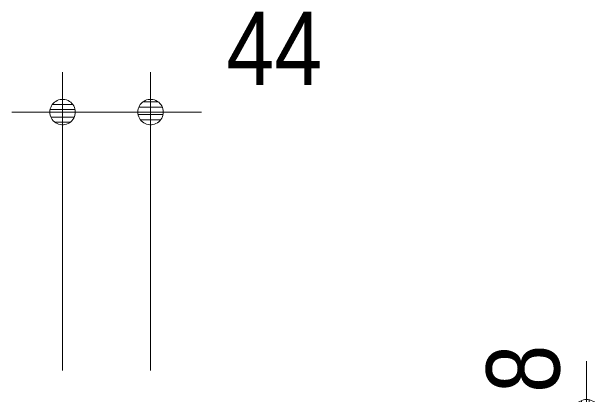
# Model space of a CAD drawing. Units: millimetres, scale not verified. Extents: x -6062 to 6062, y -3045 to 3045.
# Drawn here: x -1533.5 to -1239.7, y 359 to 550.1 of the extents above; entities that cross this region are included whole.
import ezdxf
from ezdxf.enums import TextEntityAlignment as Align

# ---------------------------------------------------------------- set-up
doc = ezdxf.new("R2010")
doc.units = ezdxf.units.MM
doc.header["$LTSCALE"] = 20
doc.layers.add('0-2_2寸法-2', color=7, linetype='Continuous', lineweight=9)
doc.layers.add('0-3_0', color=7, linetype='Continuous', lineweight=9)
doc.styles.add('ＭＳ Ｐゴシック', font='')
doc.styles.get('ＭＳ Ｐゴシック').set_extended_font_data('MS PGothic')

# ---------------------------------------------------------------- blocks, each defined once
blk = doc.blocks.new('_Dot')
at = {"layer": '0-3_0'}
for p, q in [((7.99, 6), (-7.99, 6)), ((-10, 0), (-20, 0)), ((9.78, 2), (-9.78, 2)), ((9.16, -3.98), (-9.16, -3.98)), ((6, -7.98), (-6, -7.98))]:
    blk.add_line(p, q, dxfattribs=at)
for points in [[(10, 0), (9.92, 1.25), (9.69, 2.49), (9.3, 3.68), (8.76, 4.82), (8.09, 5.88), (7.29, 6.85), (6.37, 7.71), (5.36, 8.44), (4.26, 9.05), (3.09, 9.51), (1.87, 9.82), (0.63, 9.98), (-0.63, 9.98), (-1.87, 9.82), (-3.09, 9.51), (-4.26, 9.05), (-5.36, 8.44), (-6.37, 7.71), (-7.29, 6.85), (-8.09, 5.88), (-8.76, 4.82), (-9.3, 3.68), (-9.69, 2.49), (-9.92, 1.25), (-10, 0), (0, 0)], [(-10, 0), (-9.92, -1.25), (-9.69, -2.49), (-9.3, -3.68), (-8.76, -4.82), (-8.09, -5.88), (-7.29, -6.85), (-6.37, -7.71), (-5.36, -8.44), (-4.26, -9.05), (-3.09, -9.51), (-1.87, -9.82), (-0.63, -9.98), (0.63, -9.98), (1.87, -9.82), (3.09, -9.51), (4.26, -9.05), (5.36, -8.44), (6.37, -7.71), (7.29, -6.85), (8.09, -5.88), (8.76, -4.82), (9.3, -3.68), (9.69, -2.49), (9.92, -1.25), (10, 0), (0, 0)]]:
    blk.add_lwpolyline(points, close=True, dxfattribs=at)

msp = doc.modelspace()

# ---------------------------------------------------------------- linework, layer by layer
at = {"layer": '0-2_2寸法-2'}
for p, q in [((-1508.04, 370.8), (-1508.04, 520)), ((-1464.04, 370.8), (-1464.04, 520)), ((-1520.75, 500), (-1533.46, 500)), ((-1464.04, 500), (-1508.04, 500)), ((-1451.32, 500), (-1438.61, 500)), ((-1246.04, 362.71), (-1246.04, 375.42))]:
    msp.add_line(p, q, dxfattribs=at)

# ---------------------------------------------------------------- block references
at = {"layer": '0-2_2寸法-2', "xscale": 0.6356201, "yscale": 0.6356201}
msp.add_blockref('_Dot', (-1508.04, 500), dxfattribs=at)
for p, rotation in [((-1464.04, 500), 180), ((-1246.04, 350), 270)]:
    msp.add_blockref('_Dot', p, dxfattribs=dict(at, rotation=rotation))

# ---------------------------------------------------------------- texts
at = {"layer": '0-2_2寸法-2', "style": 'ＭＳ Ｐゴシック', "width": 0.9}
msp.add_text('44', height=36.66, dxfattribs=at).set_placement((-1426.19, 502.48), align=Align.BOTTOM_LEFT)
msp.add_text('8', height=36.66, rotation=90, dxfattribs=at).set_placement((-1248.52, 359.7), align=Align.BOTTOM_LEFT)

doc.saveas('drawing.dxf')
